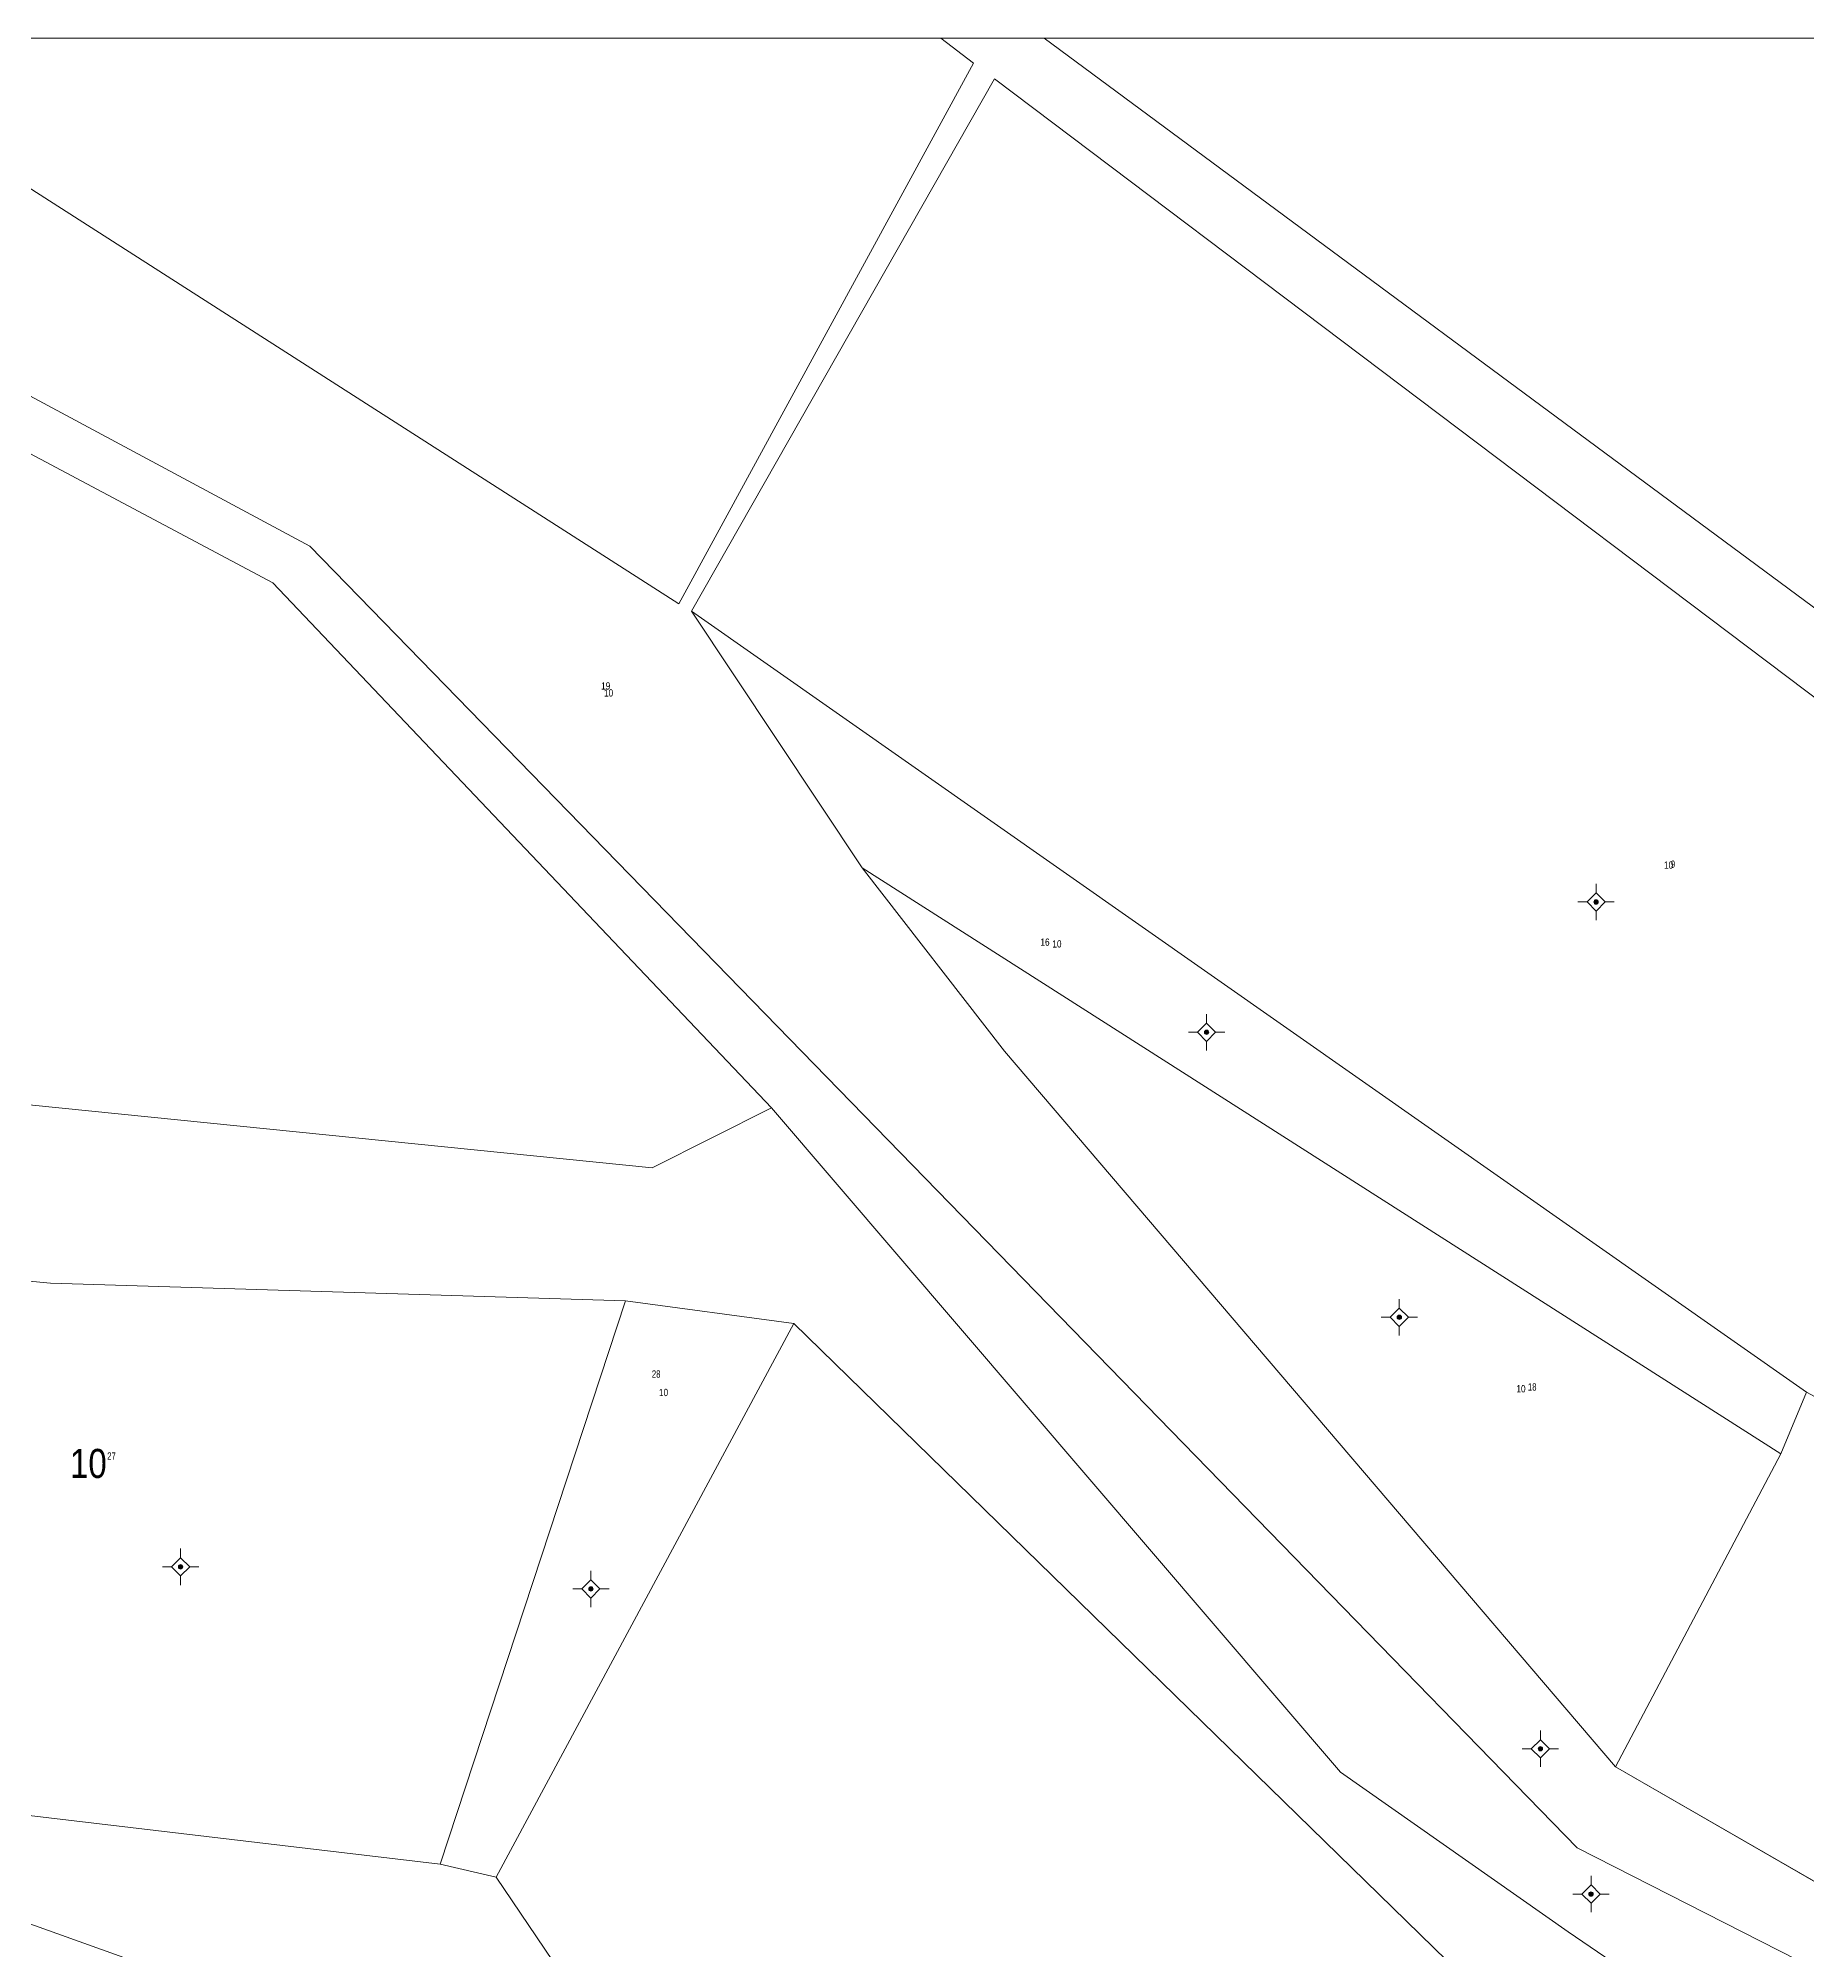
# Model space of a CAD drawing. Header units: metres. Extents: x 343613 to 365037, y 1839984 to 1846362.
# Drawn here: x 364726.1 to 364847.7, y 1840868.5 to 1841000 of the extents above; entities that cross this region are included whole.
import ezdxf

# ---------------------------------------------------------------- set-up
doc = ezdxf.new("R2010")
doc.units = ezdxf.units.M
doc.header["$LTSCALE"] = 0.2
for name, color, linetype, lineweight in [('10', 7, 'Continuous', 13), ('11', 7, 'Continuous', 13), ('22', 7, 'Continuous', 13)]:
    doc.layers.add(name, color=color, linetype=linetype, lineweight=lineweight)
doc.layers.add('14', color=7, linetype='Continuous')
doc.layers.add('15', color=7, linetype='Continuous')

msp = doc.modelspace()

# ---------------------------------------------------------------- hatches: boundary and pattern name
at = {"layer": '11'}
for points in [[(364833.3998, 1840940.6, 1), (364833.0997, 1840940.6, 1)], [(364806.6198, 1840931.64, 1), (364806.3198, 1840931.64, 1)], [(364819.8698, 1840912.04, 1), (364819.5698, 1840912.04, 1)], [(364736.0698, 1840894.88, 1), (364735.7697, 1840894.88, 1)], [(364764.2798, 1840893.36, 1), (364763.9797, 1840893.36, 1)], [(364829.5698, 1840882.37, 1), (364829.2697, 1840882.37, 1)], [(364833.0498, 1840872.38, 1), (364832.7498, 1840872.38, 1)]]:
    msp.add_hatch(color=256, dxfattribs=at).paths.add_polyline_path(points)

# ---------------------------------------------------------------- linework, layer by layer
at = {"layer": '10'}
for p, q in [((364782.79, 1840942.96), (364771.05, 1840960.61)), ((364771.05, 1840960.61), (364847.71, 1840906.89)), ((364845.95, 1840902.66), (364782.79, 1840942.96)), ((364766.5, 1840913.18), (364753.76, 1840874.44)), ((364766.5, 1840913.18), (364778.09, 1840911.62)), ((364778.09, 1840911.62), (364757.61, 1840873.54)), ((364845.95, 1840902.66), (364847.71, 1840906.89)), ((364890.28, 1840884.01), (364847.71, 1840906.89)), ((364834.59, 1840881.13), (364845.95, 1840902.66)), ((364707.21, 1840879.93), (364753.76, 1840874.44)), ((364753.76, 1840874.44), (364757.61, 1840873.54))]:
    msp.add_line(p, q, dxfattribs=at)
for points in [[(365000, 1840785.84), (364970.96, 1840806.06), (364896.33, 1840842.77), (364831.95, 1840875.55), (364744.81, 1840965.08), (364695.09, 1840991.76), (364650.62, 1840998.86), (364646.78, 1841000)], [(364906.47, 1840917.77), (364795.29, 1841000), (364788.2, 1841000), (364790.45, 1840998.28), (364770.18, 1840961.11), (364709.42, 1841000)], [(364903.46, 1840913.03), (364791.88, 1840997.2), (364771.05, 1840960.61)], [(364709.17, 1840928.3), (364768.35, 1840922.31), (364776.54, 1840926.44), (364742.25, 1840962.55), (364693.96, 1840988.24), (364647.96, 1840995.16), (364644.89, 1840989.44), (364634.94, 1840992.65), (364623.28, 1840962.74), (364635.77, 1840959.19)], [(364782.79, 1840942.96), (364792.56, 1840930.35), (364834.59, 1840881.13), (364892.29, 1840847.84)], [(364838.92, 1840852.27), (364844.87, 1840860.55), (364831.32, 1840869.79), (364815.68, 1840880.75), (364776.54, 1840926.44)], [(364766.5, 1840913.18), (364726.97, 1840914.38), (364717.03, 1840915.32)], [(364757.61, 1840873.54), (364802.23, 1840807.55), (364838.92, 1840852.27), (364778.09, 1840911.62)], [(364706.35, 1840877.21), (364749.1, 1840861.89), (364767.9, 1840842.1)]]:
    msp.add_lwpolyline(points, dxfattribs=at)
at = {"layer": '11'}
for p, q in [((364833.25, 1840941.85), (364833.25, 1840941.23)), ((364832.63, 1840940.6), (364832, 1840940.6)), ((364833.25, 1840939.97), (364833.25, 1840939.35)), ((364834.5, 1840940.6), (364833.87, 1840940.6)), ((364806.47, 1840932.89), (364806.47, 1840932.27)), ((364805.85, 1840931.64), (364805.22, 1840931.64)), ((364806.47, 1840931.01), (364806.47, 1840930.39)), ((364807.72, 1840931.64), (364807.09, 1840931.64)), ((364819.72, 1840913.29), (364819.72, 1840912.67)), ((364819.09, 1840912.04), (364818.47, 1840912.04)), ((364819.72, 1840911.41), (364819.72, 1840910.79)), ((364820.97, 1840912.04), (364820.35, 1840912.04)), ((364735.92, 1840896.13), (364735.92, 1840895.51)), ((364735.29, 1840894.88), (364734.67, 1840894.88)), ((364735.92, 1840894.25), (364735.92, 1840893.63)), ((364737.17, 1840894.88), (364736.55, 1840894.88)), ((364764.13, 1840894.61), (364764.13, 1840893.99)), ((364763.51, 1840893.36), (364762.88, 1840893.36)), ((364764.13, 1840892.73), (364764.13, 1840892.11)), ((364765.38, 1840893.36), (364764.75, 1840893.36)), ((364829.42, 1840883.62), (364829.42, 1840882.99)), ((364828.79, 1840882.37), (364828.17, 1840882.37)), ((364830.67, 1840882.37), (364830.05, 1840882.37)), ((364829.42, 1840881.75), (364829.42, 1840881.12)), ((364832.9, 1840873.63), (364832.9, 1840873.01)), ((364832.27, 1840872.38), (364831.65, 1840872.38)), ((364832.9, 1840871.75), (364832.9, 1840871.13)), ((364834.15, 1840872.38), (364833.53, 1840872.38))]:
    msp.add_line(p, q, dxfattribs=at)
for points in [[(364833.25, 1840941.23), (364832.63, 1840940.6), (364833.25, 1840939.97), (364833.87, 1840940.6)], [(364806.47, 1840932.27), (364805.85, 1840931.64), (364806.47, 1840931.01), (364807.09, 1840931.64)], [(364819.72, 1840912.67), (364819.09, 1840912.04), (364819.72, 1840911.41), (364820.35, 1840912.04)], [(364735.92, 1840895.51), (364735.29, 1840894.88), (364735.92, 1840894.25), (364736.55, 1840894.88)], [(364764.13, 1840893.99), (364763.51, 1840893.36), (364764.13, 1840892.73), (364764.75, 1840893.36)], [(364829.42, 1840882.99), (364828.79, 1840882.37), (364829.42, 1840881.75), (364830.05, 1840882.37)], [(364832.9, 1840873.01), (364832.27, 1840872.38), (364832.9, 1840871.75), (364833.53, 1840872.38)]]:
    msp.add_lwpolyline(points, close=True, dxfattribs=at)
for centre in [(364833.2498, 1840940.6), (364806.4698, 1840931.64), (364819.7198, 1840912.04), (364735.9198, 1840894.88), (364764.1298, 1840893.36), (364829.4198, 1840882.37), (364832.8998, 1840872.38)]:
    msp.add_circle(centre, 0.15, dxfattribs=at)
at = {"layer": '22'}
for p, q in [((364782.79, 1840942.96), (364771.05, 1840960.61)), ((364766.5, 1840913.18), (364753.76, 1840874.44)), ((364778.09, 1840911.62), (364757.61, 1840873.54)), ((364845.95, 1840902.66), (364847.71, 1840906.89)), ((364890.28, 1840884.01), (364847.71, 1840906.89)), ((364834.59, 1840881.13), (364892.29, 1840847.84)), ((364707.21, 1840879.93), (364753.76, 1840874.44))]:
    msp.add_line(p, q, dxfattribs=at)
for points in [[(364000, 1840183.44), (364000, 1841000), (364982.82, 1841000)], [(364709.42, 1841000), (364770.18, 1840961.11), (364790.45, 1840998.28)], [(364903.46, 1840913.03), (364791.88, 1840997.2), (364771.05, 1840960.61), (364847.71, 1840906.89)], [(364647.96, 1840995.16), (364693.96, 1840988.24), (364742.25, 1840962.55), (364776.54, 1840926.44)], [(364834.59, 1840881.13), (364845.95, 1840902.66), (364782.79, 1840942.96)], [(364782.79, 1840942.96), (364792.56, 1840930.35), (364834.59, 1840881.13)], [(364776.54, 1840926.44), (364768.35, 1840922.31), (364709.17, 1840928.3)], [(364766.5, 1840913.18), (364726.97, 1840914.38), (364717.03, 1840915.32)], [(364766.5, 1840913.18), (364778.09, 1840911.62), (364838.92, 1840852.27)], [(364706.35, 1840877.21), (364749.1, 1840861.89), (364767.9, 1840842.1)], [(364753.76, 1840874.44), (364757.61, 1840873.54), (364802.23, 1840807.55), (364838.92, 1840852.27)]]:
    msp.add_lwpolyline(points, dxfattribs=at)

# ---------------------------------------------------------------- texts
at = {"layer": '14', "width": 0.85}
for height, p in [(0.5, (364765.03, 1840954.73)), (0.5, (364837.92, 1840942.89)), (0.5, (364795.86, 1840937.47)), (0.5, (364768.81, 1840906.62)), (0.5, (364827.77, 1840906.88)), (2, (364728.31, 1840900.99))]:
    msp.add_text('10', height=height, dxfattribs=at).set_placement(p)
at = {"layer": '15'}
for s, width, p in [('19', 0.85, (364764.83, 1840955.21)), ('9', 0.8, (364838.39, 1840942.95)), ('16', 0.85, (364795.04, 1840937.59)), ('28', 0.8, (364768.32, 1840907.89)), ('18', 0.8, (364828.56, 1840907)), ('27', 0.8, (364730.87, 1840902.25))]:
    msp.add_text(s, height=0.5, dxfattribs=dict(at, width=width)).set_placement(p)

doc.saveas('drawing.dxf')
